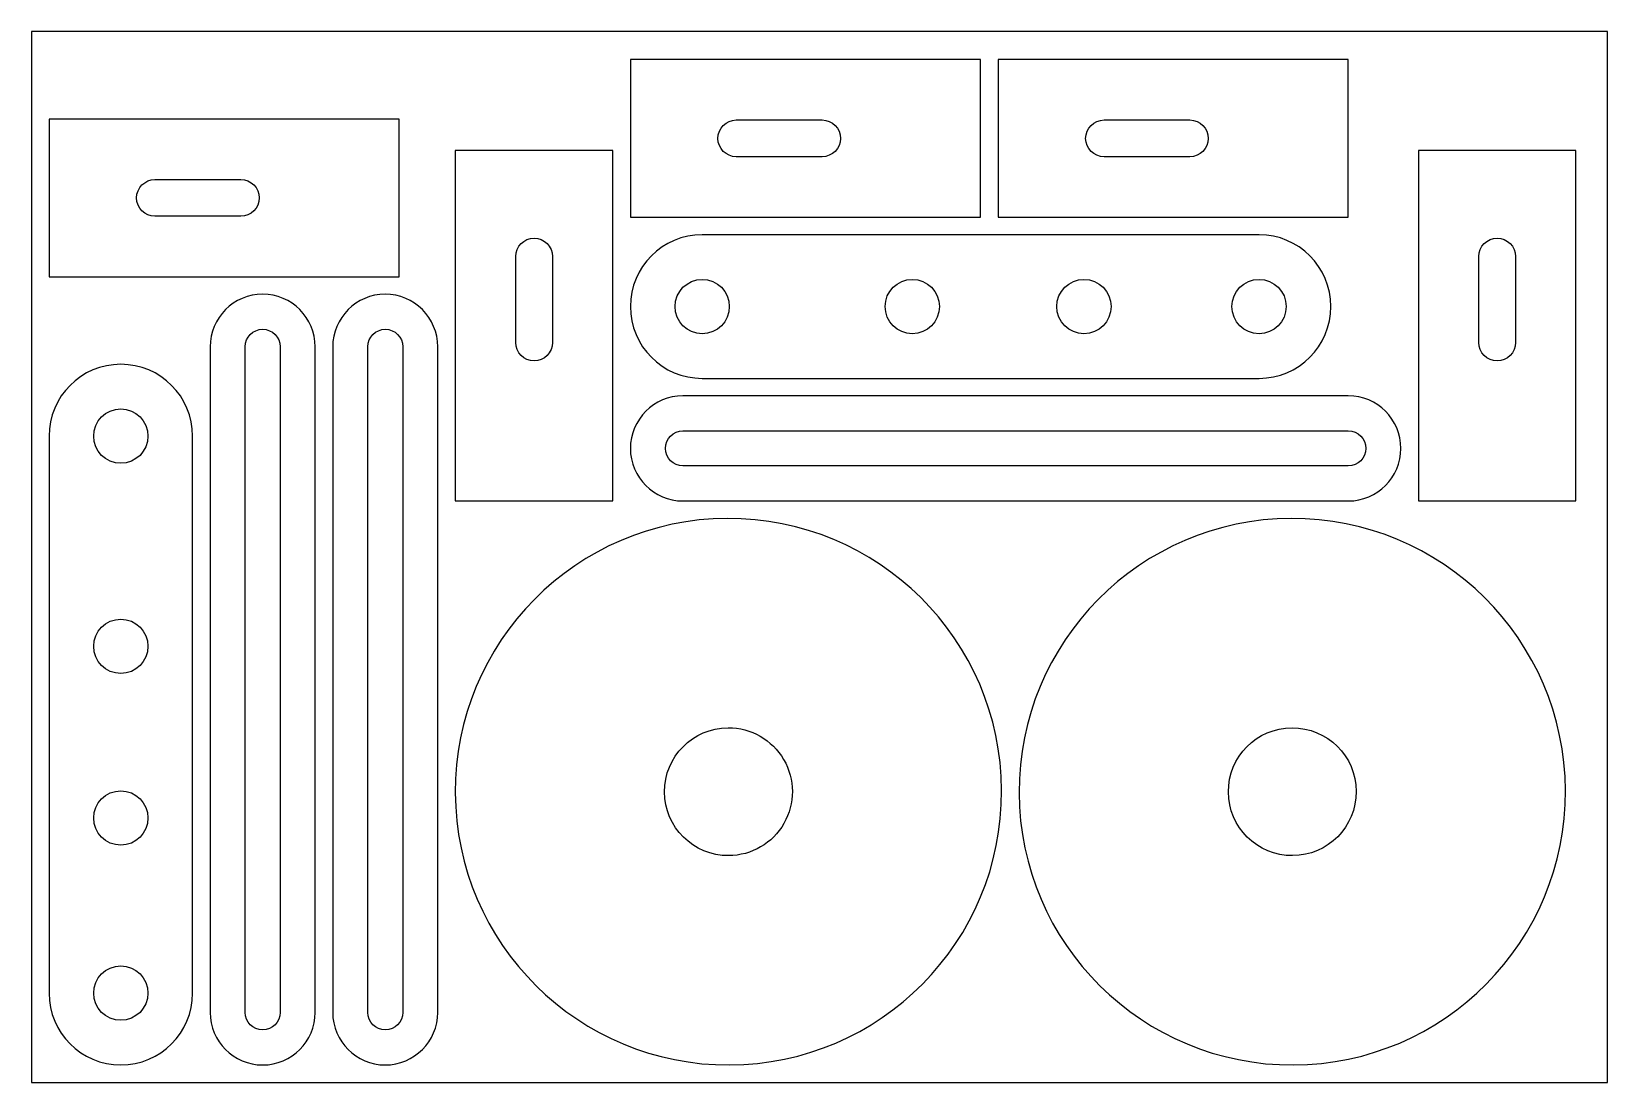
# Model space of a CAD drawing. Header units: metres. Extents: x 0 to 900, y 0 to 600.
import ezdxf

# ---------------------------------------------------------------- set-up
doc = ezdxf.new("R2010")
doc.units = ezdxf.units.M

msp = doc.modelspace()

# ---------------------------------------------------------------- linework, layer by layer
for points in [[(0, 0), (900, 0), (900, 600), (0, 600)], [(542, 584), (342, 584), (342, 494), (542, 494)], [(752, 584), (552, 584), (552, 494), (752, 494)], [(210, 550), (10, 550), (10, 460), (210, 460)], [(332, 332), (332, 532), (242, 532), (242, 332)], [(882, 332), (882, 532), (792, 532), (792, 332)]]:
    msp.add_lwpolyline(points, close=True)
for points in [[(402.5, 528.5, -1), (402.5, 549.5), (451.5, 549.5, -1), (451.5, 528.5)], [(612.5, 528.5, -1), (612.5, 549.5), (661.5, 549.5, -1), (661.5, 528.5)], [(70.5, 494.5, -1), (70.5, 515.5), (119.5, 515.5, -1), (119.5, 494.5)], [(276.5, 471.5, -1), (297.5, 471.5), (297.5, 422.5, -1), (276.5, 422.5)], [(383, 402), (701, 402, 1), (701, 484), (383, 484, 1)], [(826.5, 471.5, -1), (847.5, 471.5), (847.5, 422.5, -1), (826.5, 422.5)], [(102, 420), (102, 40, 1), (162, 40), (162, 420, 1)], [(172, 420), (172, 40, 1), (232, 40), (232, 420, 1)], [(367.5, 443, -1), (398.5, 443, -1)], [(487.5, 443, -1), (518.5, 443, -1)], [(585.5, 443, -1), (616.5, 443, -1)], [(685.5, 443, -1), (716.5, 443, -1)], [(142, 420), (142, 40, -1), (122, 40), (122, 420, -1)], [(212, 420), (212, 40, -1), (192, 40), (192, 420, -1)], [(10, 369), (10, 51, 1), (92, 51), (92, 369, 1)], [(372, 332), (752, 332, 1), (752, 392), (372, 392, 1)], [(51, 384.5, -1), (51, 353.5, -1)], [(372, 372), (752, 372, -1), (752, 352), (372, 352, -1)], [(397.32, 322, 1), (398.68, 10, 1)], [(719.32, 322, 1), (720.68, 10, 1)], [(51, 264.5, -1), (51, 233.5, -1)], [(398.16, 129.5, -1), (397.84, 202.5, -1)], [(720.16, 129.5, -1), (719.84, 202.5, -1)], [(51, 166.5, -1), (51, 135.5, -1)], [(51, 66.5, -1), (51, 35.5, -1)]]:
    msp.add_lwpolyline(points, format="xyb", close=True)

doc.saveas('drawing.dxf')
